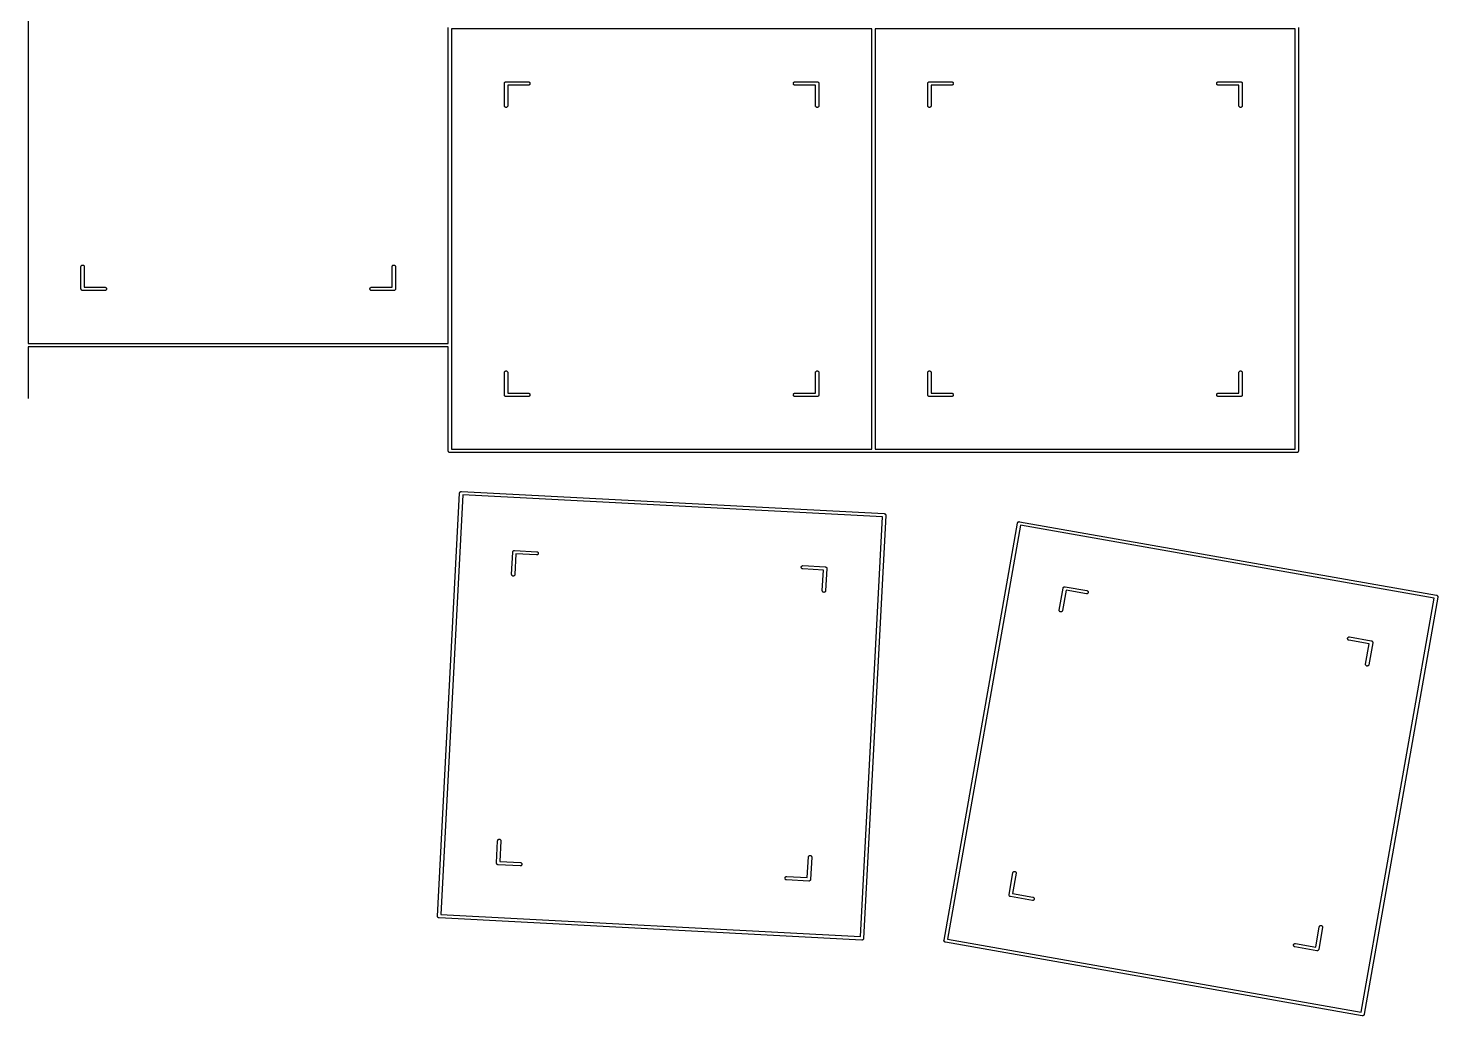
# Model space of a CAD drawing. Extents: x 86 to 206, y -164 to -76.
# Drawn here: x 142.9 to 206.4, y -163.5 to -119.1 of the extents above; entities that cross this region are included whole.
import ezdxf

# ---------------------------------------------------------------- set-up
doc = ezdxf.new("R2010")
doc.units = 0
doc.header["$MEASUREMENT"] = 0
doc.layers.add('BLACK', color=7, linetype='CONTINUOUS')

msp = doc.modelspace()

# ---------------------------------------------------------------- linework, layer by layer
at = {"layer": 'BLACK', "linetype": 'CONTINUOUS'}
for p, q in [((142.95, -116.685), (142.95, -133.275)), ((161.85, -124.35), (161.85, -119.066)), ((162, -119.137), (162, -133.346)), ((180.9, -119.137), (162, -119.137)), ((180.9, -138.037), (180.9, -119.137)), ((181.05, -119.137), (181.05, -138.037)), ((199.95, -119.137), (181.05, -119.137)), ((199.95, -138.037), (199.95, -119.137)), ((200.1, -119.066), (200.1, -138.109)), ((164.375, -121.587), (164.376, -121.573)), ((164.375, -121.591), (164.375, -121.587)), ((164.375, -122.591), (164.375, -121.591)), ((164.376, -121.573), (164.38, -121.559)), ((164.38, -121.559), (164.387, -121.546)), ((164.387, -121.546), (164.397, -121.534)), ((164.397, -121.534), (164.408, -121.525)), ((164.408, -121.525), (164.421, -121.518)), ((164.421, -121.518), (164.435, -121.514)), ((164.435, -121.514), (164.446, -121.512)), ((164.446, -121.512), (164.45, -121.512)), ((164.45, -121.512), (164.454, -121.512)), ((164.454, -121.512), (165.454, -121.512)), ((165.454, -121.662), (164.525, -121.662)), ((164.525, -121.662), (164.525, -122.591)), ((165.454, -121.512), (165.465, -121.514)), ((165.465, -121.661), (165.454, -121.662)), ((165.465, -121.514), (165.479, -121.518)), ((165.479, -121.657), (165.465, -121.661)), ((165.479, -121.518), (165.492, -121.525)), ((165.492, -121.65), (165.479, -121.657)), ((165.492, -121.525), (165.503, -121.534)), ((165.503, -121.641), (165.492, -121.65)), ((165.503, -121.534), (165.513, -121.546)), ((165.513, -121.629), (165.503, -121.641)), ((165.513, -121.546), (165.52, -121.559)), ((165.52, -121.616), (165.513, -121.629)), ((165.52, -121.559), (165.524, -121.573)), ((165.524, -121.602), (165.52, -121.616)), ((165.524, -121.573), (165.525, -121.587)), ((165.525, -121.587), (165.524, -121.602)), ((177.375, -121.587), (177.376, -121.573)), ((177.376, -121.602), (177.375, -121.587)), ((177.376, -121.573), (177.38, -121.559)), ((177.38, -121.616), (177.376, -121.602)), ((177.38, -121.559), (177.387, -121.546)), ((177.387, -121.629), (177.38, -121.616)), ((177.387, -121.546), (177.397, -121.534)), ((177.397, -121.641), (177.387, -121.629)), ((177.397, -121.534), (177.408, -121.525)), ((177.408, -121.65), (177.397, -121.641)), ((177.408, -121.525), (177.421, -121.518)), ((177.421, -121.657), (177.408, -121.65)), ((177.421, -121.518), (177.435, -121.514)), ((177.435, -121.661), (177.421, -121.657)), ((177.435, -121.514), (177.446, -121.512)), ((177.446, -121.662), (177.435, -121.661)), ((177.446, -121.512), (178.446, -121.512)), ((178.375, -121.662), (177.446, -121.662)), ((178.375, -122.591), (178.375, -121.662)), ((178.446, -121.512), (178.45, -121.512)), ((178.45, -121.512), (178.454, -121.512)), ((178.454, -121.512), (178.465, -121.514)), ((178.465, -121.514), (178.479, -121.518)), ((178.479, -121.518), (178.492, -121.525)), ((178.492, -121.525), (178.503, -121.534)), ((178.503, -121.534), (178.513, -121.546)), ((178.513, -121.546), (178.52, -121.559)), ((178.52, -121.559), (178.524, -121.573)), ((178.524, -121.573), (178.525, -121.587)), ((178.525, -121.587), (178.525, -121.591)), ((178.525, -121.591), (178.525, -122.591)), ((183.425, -121.587), (183.426, -121.573)), ((183.425, -121.591), (183.425, -121.587)), ((183.425, -122.591), (183.425, -121.591)), ((183.426, -121.573), (183.43, -121.559)), ((183.43, -121.559), (183.437, -121.546)), ((183.437, -121.546), (183.447, -121.534)), ((183.447, -121.534), (183.458, -121.525)), ((183.458, -121.525), (183.471, -121.518)), ((183.471, -121.518), (183.485, -121.514)), ((183.485, -121.514), (183.496, -121.512)), ((183.496, -121.512), (183.5, -121.512)), ((183.5, -121.512), (183.504, -121.512)), ((183.504, -121.512), (184.504, -121.512)), ((184.504, -121.662), (183.575, -121.662)), ((183.575, -121.662), (183.575, -122.591)), ((184.504, -121.512), (184.515, -121.514)), ((184.515, -121.661), (184.504, -121.662)), ((184.515, -121.514), (184.529, -121.518)), ((184.529, -121.657), (184.515, -121.661)), ((184.529, -121.518), (184.542, -121.525)), ((184.542, -121.65), (184.529, -121.657)), ((184.542, -121.525), (184.553, -121.534)), ((184.553, -121.641), (184.542, -121.65)), ((184.553, -121.534), (184.563, -121.546)), ((184.563, -121.629), (184.553, -121.641)), ((184.563, -121.546), (184.57, -121.559)), ((184.57, -121.616), (184.563, -121.629)), ((184.57, -121.559), (184.574, -121.573)), ((184.574, -121.602), (184.57, -121.616)), ((184.574, -121.573), (184.575, -121.587)), ((184.575, -121.587), (184.574, -121.602)), ((196.425, -121.587), (196.426, -121.573)), ((196.426, -121.602), (196.425, -121.587)), ((196.426, -121.573), (196.43, -121.559)), ((196.43, -121.616), (196.426, -121.602)), ((196.43, -121.559), (196.437, -121.546)), ((196.437, -121.629), (196.43, -121.616)), ((196.437, -121.546), (196.447, -121.534)), ((196.447, -121.641), (196.437, -121.629)), ((196.447, -121.534), (196.458, -121.525)), ((196.458, -121.65), (196.447, -121.641)), ((196.458, -121.525), (196.471, -121.518)), ((196.471, -121.657), (196.458, -121.65)), ((196.471, -121.518), (196.485, -121.514)), ((196.485, -121.661), (196.471, -121.657)), ((196.485, -121.514), (196.496, -121.512)), ((196.496, -121.662), (196.485, -121.661)), ((196.496, -121.512), (197.496, -121.512)), ((197.425, -121.662), (196.496, -121.662)), ((197.425, -122.591), (197.425, -121.662)), ((197.496, -121.512), (197.5, -121.512)), ((197.5, -121.512), (197.504, -121.512)), ((197.504, -121.512), (197.515, -121.514)), ((197.515, -121.514), (197.529, -121.518)), ((197.529, -121.518), (197.542, -121.525)), ((197.542, -121.525), (197.553, -121.534)), ((197.553, -121.534), (197.563, -121.546)), ((197.563, -121.546), (197.57, -121.559)), ((197.57, -121.559), (197.574, -121.573)), ((197.574, -121.573), (197.575, -121.587)), ((197.575, -121.587), (197.575, -121.591)), ((197.575, -121.591), (197.575, -122.591)), ((164.376, -122.602), (164.375, -122.591)), ((164.38, -122.616), (164.376, -122.602)), ((164.387, -122.629), (164.38, -122.616)), ((164.397, -122.641), (164.387, -122.629)), ((164.408, -122.65), (164.397, -122.641)), ((164.421, -122.657), (164.408, -122.65)), ((164.435, -122.661), (164.421, -122.657)), ((164.45, -122.663), (164.435, -122.661)), ((164.465, -122.661), (164.45, -122.663)), ((164.479, -122.657), (164.465, -122.661)), ((164.492, -122.65), (164.479, -122.657)), ((164.503, -122.641), (164.492, -122.65)), ((164.513, -122.629), (164.503, -122.641)), ((164.52, -122.616), (164.513, -122.629)), ((164.524, -122.602), (164.52, -122.616)), ((164.525, -122.591), (164.524, -122.602)), ((178.376, -122.602), (178.375, -122.591)), ((178.38, -122.616), (178.376, -122.602)), ((178.387, -122.629), (178.38, -122.616)), ((178.397, -122.641), (178.387, -122.629)), ((178.408, -122.65), (178.397, -122.641)), ((178.421, -122.657), (178.408, -122.65)), ((178.435, -122.661), (178.421, -122.657)), ((178.45, -122.663), (178.435, -122.661)), ((178.465, -122.661), (178.45, -122.663)), ((178.479, -122.657), (178.465, -122.661)), ((178.492, -122.65), (178.479, -122.657)), ((178.503, -122.641), (178.492, -122.65)), ((178.513, -122.629), (178.503, -122.641)), ((178.52, -122.616), (178.513, -122.629)), ((178.524, -122.602), (178.52, -122.616)), ((178.525, -122.591), (178.524, -122.602)), ((183.426, -122.602), (183.425, -122.591)), ((183.43, -122.616), (183.426, -122.602)), ((183.437, -122.629), (183.43, -122.616)), ((183.447, -122.641), (183.437, -122.629)), ((183.458, -122.65), (183.447, -122.641)), ((183.471, -122.657), (183.458, -122.65)), ((183.485, -122.661), (183.471, -122.657)), ((183.5, -122.663), (183.485, -122.661)), ((183.515, -122.661), (183.5, -122.663)), ((183.529, -122.657), (183.515, -122.661)), ((183.542, -122.65), (183.529, -122.657)), ((183.553, -122.641), (183.542, -122.65)), ((183.563, -122.629), (183.553, -122.641)), ((183.57, -122.616), (183.563, -122.629)), ((183.574, -122.602), (183.57, -122.616)), ((183.575, -122.591), (183.574, -122.602)), ((197.426, -122.602), (197.425, -122.591)), ((197.43, -122.616), (197.426, -122.602)), ((197.437, -122.629), (197.43, -122.616)), ((197.447, -122.641), (197.437, -122.629)), ((197.458, -122.65), (197.447, -122.641)), ((197.471, -122.657), (197.458, -122.65)), ((197.485, -122.661), (197.471, -122.657)), ((197.5, -122.663), (197.485, -122.661)), ((197.515, -122.661), (197.5, -122.663)), ((197.529, -122.657), (197.515, -122.661)), ((197.542, -122.65), (197.529, -122.657)), ((197.553, -122.641), (197.542, -122.65)), ((197.563, -122.629), (197.553, -122.641)), ((197.57, -122.616), (197.563, -122.629)), ((197.574, -122.602), (197.57, -122.616)), ((197.575, -122.591), (197.574, -122.602)), ((161.85, -133.275), (161.85, -124.35)), ((145.325, -129.821), (145.326, -129.81)), ((145.325, -130.821), (145.325, -129.821)), ((145.326, -129.81), (145.33, -129.796)), ((145.33, -129.796), (145.337, -129.783)), ((145.337, -129.783), (145.347, -129.772)), ((145.347, -129.772), (145.358, -129.762)), ((145.358, -129.762), (145.371, -129.755)), ((145.371, -129.755), (145.385, -129.751)), ((145.385, -129.751), (145.4, -129.75)), ((145.4, -129.75), (145.415, -129.751)), ((145.415, -129.751), (145.429, -129.755)), ((145.429, -129.755), (145.442, -129.762)), ((145.442, -129.762), (145.453, -129.772)), ((145.453, -129.772), (145.463, -129.783)), ((145.463, -129.783), (145.47, -129.796)), ((145.47, -129.796), (145.474, -129.81)), ((145.474, -129.81), (145.475, -129.821)), ((145.475, -129.821), (145.475, -130.75)), ((159.325, -129.821), (159.326, -129.81)), ((159.325, -130.75), (159.325, -129.821)), ((159.326, -129.81), (159.33, -129.796)), ((159.33, -129.796), (159.337, -129.783)), ((159.337, -129.783), (159.347, -129.772)), ((159.347, -129.772), (159.358, -129.762)), ((159.358, -129.762), (159.371, -129.755)), ((159.371, -129.755), (159.385, -129.751)), ((159.385, -129.751), (159.4, -129.75)), ((159.4, -129.75), (159.415, -129.751)), ((159.415, -129.751), (159.429, -129.755)), ((159.429, -129.755), (159.442, -129.762)), ((159.442, -129.762), (159.453, -129.772)), ((159.453, -129.772), (159.463, -129.783)), ((159.463, -129.783), (159.47, -129.796)), ((159.47, -129.796), (159.474, -129.81)), ((159.474, -129.81), (159.475, -129.821)), ((159.475, -129.821), (159.475, -130.821)), ((145.325, -130.825), (145.325, -130.821)), ((145.326, -130.84), (145.325, -130.825)), ((145.33, -130.854), (145.326, -130.84)), ((145.337, -130.867), (145.33, -130.854)), ((145.347, -130.878), (145.337, -130.867)), ((145.358, -130.888), (145.347, -130.878)), ((145.371, -130.895), (145.358, -130.888)), ((145.385, -130.899), (145.371, -130.895)), ((145.396, -130.9), (145.385, -130.899)), ((145.4, -130.9), (145.396, -130.9)), ((145.404, -130.9), (145.4, -130.9)), ((146.404, -130.9), (145.404, -130.9)), ((145.475, -130.75), (146.404, -130.75)), ((146.404, -130.75), (146.415, -130.751)), ((146.415, -130.899), (146.404, -130.9)), ((146.415, -130.751), (146.429, -130.755)), ((146.429, -130.895), (146.415, -130.899)), ((146.429, -130.755), (146.442, -130.762)), ((146.442, -130.888), (146.429, -130.895)), ((146.442, -130.762), (146.453, -130.772)), ((146.453, -130.878), (146.442, -130.888)), ((146.453, -130.772), (146.463, -130.783)), ((146.463, -130.867), (146.453, -130.878)), ((146.463, -130.783), (146.47, -130.796)), ((146.47, -130.854), (146.463, -130.867)), ((146.47, -130.796), (146.474, -130.81)), ((146.474, -130.84), (146.47, -130.854)), ((146.474, -130.81), (146.475, -130.825)), ((146.475, -130.825), (146.474, -130.84)), ((158.325, -130.825), (158.326, -130.81)), ((158.326, -130.84), (158.325, -130.825)), ((158.326, -130.81), (158.33, -130.796)), ((158.33, -130.854), (158.326, -130.84)), ((158.33, -130.796), (158.337, -130.783)), ((158.337, -130.867), (158.33, -130.854)), ((158.337, -130.783), (158.347, -130.772)), ((158.347, -130.878), (158.337, -130.867)), ((158.347, -130.772), (158.358, -130.762)), ((158.358, -130.888), (158.347, -130.878)), ((158.358, -130.762), (158.371, -130.755)), ((158.371, -130.895), (158.358, -130.888)), ((158.371, -130.755), (158.385, -130.751)), ((158.385, -130.899), (158.371, -130.895)), ((158.385, -130.751), (158.396, -130.75)), ((158.396, -130.9), (158.385, -130.899)), ((158.396, -130.75), (159.325, -130.75)), ((159.396, -130.9), (158.396, -130.9)), ((159.4, -130.9), (159.396, -130.9)), ((159.404, -130.9), (159.4, -130.9)), ((159.415, -130.899), (159.404, -130.9)), ((159.429, -130.895), (159.415, -130.899)), ((159.442, -130.888), (159.429, -130.895)), ((159.453, -130.878), (159.442, -130.888)), ((159.463, -130.867), (159.453, -130.878)), ((159.47, -130.854), (159.463, -130.867)), ((159.474, -130.84), (159.47, -130.854)), ((159.475, -130.825), (159.474, -130.84)), ((159.475, -130.821), (159.475, -130.825)), ((142.95, -133.275), (161.85, -133.275)), ((161.85, -133.425), (142.95, -133.425)), ((142.95, -133.425), (142.95, -135.728)), ((161.85, -138.109), (161.85, -133.425)), ((162, -133.346), (162, -133.35)), ((162, -133.35), (162, -133.354)), ((162, -133.354), (162, -138.037)), ((164.375, -134.584), (164.376, -134.573)), ((164.375, -135.584), (164.375, -134.584)), ((164.376, -134.573), (164.38, -134.559)), ((164.38, -134.559), (164.387, -134.546)), ((164.387, -134.546), (164.397, -134.534)), ((164.397, -134.534), (164.408, -134.525)), ((164.408, -134.525), (164.421, -134.518)), ((164.421, -134.518), (164.435, -134.514)), ((164.435, -134.514), (164.45, -134.512)), ((164.45, -134.512), (164.465, -134.514)), ((164.465, -134.514), (164.479, -134.518)), ((164.479, -134.518), (164.492, -134.525)), ((164.492, -134.525), (164.503, -134.534)), ((164.503, -134.534), (164.513, -134.546)), ((164.513, -134.546), (164.52, -134.559)), ((164.52, -134.559), (164.524, -134.573)), ((164.524, -134.573), (164.525, -134.584)), ((164.525, -134.584), (164.525, -135.512)), ((178.375, -134.584), (178.376, -134.573)), ((178.375, -135.512), (178.375, -134.584)), ((178.376, -134.573), (178.38, -134.559)), ((178.38, -134.559), (178.387, -134.546)), ((178.387, -134.546), (178.397, -134.534)), ((178.397, -134.534), (178.408, -134.525)), ((178.408, -134.525), (178.421, -134.518)), ((178.421, -134.518), (178.435, -134.514)), ((178.435, -134.514), (178.45, -134.512)), ((178.45, -134.512), (178.465, -134.514)), ((178.465, -134.514), (178.479, -134.518)), ((178.479, -134.518), (178.492, -134.525)), ((178.492, -134.525), (178.503, -134.534)), ((178.503, -134.534), (178.513, -134.546)), ((178.513, -134.546), (178.52, -134.559)), ((178.52, -134.559), (178.524, -134.573)), ((178.524, -134.573), (178.525, -134.584)), ((178.525, -134.584), (178.525, -135.584)), ((183.425, -134.584), (183.426, -134.573)), ((183.425, -135.584), (183.425, -134.584)), ((183.426, -134.573), (183.43, -134.559)), ((183.43, -134.559), (183.437, -134.546)), ((183.437, -134.546), (183.447, -134.534)), ((183.447, -134.534), (183.458, -134.525)), ((183.458, -134.525), (183.471, -134.518)), ((183.471, -134.518), (183.485, -134.514)), ((183.485, -134.514), (183.5, -134.512)), ((183.5, -134.512), (183.515, -134.514)), ((183.515, -134.514), (183.529, -134.518)), ((183.529, -134.518), (183.542, -134.525)), ((183.542, -134.525), (183.553, -134.534)), ((183.553, -134.534), (183.563, -134.546)), ((183.563, -134.546), (183.57, -134.559)), ((183.57, -134.559), (183.574, -134.573)), ((183.574, -134.573), (183.575, -134.584)), ((183.575, -134.584), (183.575, -135.512)), ((197.425, -134.584), (197.426, -134.573)), ((197.425, -135.512), (197.425, -134.584)), ((197.426, -134.573), (197.43, -134.559)), ((197.43, -134.559), (197.437, -134.546)), ((197.437, -134.546), (197.447, -134.534)), ((197.447, -134.534), (197.458, -134.525)), ((197.458, -134.525), (197.471, -134.518)), ((197.471, -134.518), (197.485, -134.514)), ((197.485, -134.514), (197.5, -134.512)), ((197.5, -134.512), (197.515, -134.514)), ((197.515, -134.514), (197.529, -134.518)), ((197.529, -134.518), (197.542, -134.525)), ((197.542, -134.525), (197.553, -134.534)), ((197.553, -134.534), (197.563, -134.546)), ((197.563, -134.546), (197.57, -134.559)), ((197.57, -134.559), (197.574, -134.573)), ((197.574, -134.573), (197.575, -134.584)), ((197.575, -134.584), (197.575, -135.584)), ((164.375, -135.588), (164.375, -135.584)), ((164.376, -135.602), (164.375, -135.588)), ((164.38, -135.616), (164.376, -135.602)), ((164.387, -135.629), (164.38, -135.616)), ((164.397, -135.641), (164.387, -135.629)), ((164.408, -135.65), (164.397, -135.641)), ((164.421, -135.657), (164.408, -135.65)), ((164.435, -135.661), (164.421, -135.657)), ((164.446, -135.662), (164.435, -135.661)), ((164.45, -135.663), (164.446, -135.662)), ((164.454, -135.662), (164.45, -135.663)), ((165.454, -135.662), (164.454, -135.662)), ((164.525, -135.512), (165.454, -135.512)), ((165.454, -135.512), (165.465, -135.514)), ((165.465, -135.661), (165.454, -135.662)), ((165.465, -135.514), (165.479, -135.518)), ((165.479, -135.657), (165.465, -135.661)), ((165.479, -135.518), (165.492, -135.525)), ((165.492, -135.65), (165.479, -135.657)), ((165.492, -135.525), (165.503, -135.534)), ((165.503, -135.641), (165.492, -135.65)), ((165.503, -135.534), (165.513, -135.546)), ((165.513, -135.629), (165.503, -135.641)), ((165.513, -135.546), (165.52, -135.559)), ((165.52, -135.616), (165.513, -135.629)), ((165.52, -135.559), (165.524, -135.573)), ((165.524, -135.602), (165.52, -135.616)), ((165.524, -135.573), (165.525, -135.588)), ((165.525, -135.588), (165.524, -135.602)), ((177.375, -135.588), (177.376, -135.573)), ((177.376, -135.602), (177.375, -135.588)), ((177.376, -135.573), (177.38, -135.559)), ((177.38, -135.616), (177.376, -135.602)), ((177.38, -135.559), (177.387, -135.546)), ((177.387, -135.629), (177.38, -135.616)), ((177.387, -135.546), (177.397, -135.534)), ((177.397, -135.641), (177.387, -135.629)), ((177.397, -135.534), (177.408, -135.525)), ((177.408, -135.65), (177.397, -135.641)), ((177.408, -135.525), (177.421, -135.518)), ((177.421, -135.657), (177.408, -135.65)), ((177.421, -135.518), (177.435, -135.514)), ((177.435, -135.661), (177.421, -135.657)), ((177.435, -135.514), (177.446, -135.512)), ((177.446, -135.662), (177.435, -135.661)), ((177.446, -135.512), (178.375, -135.512)), ((178.446, -135.662), (177.446, -135.662)), ((178.45, -135.663), (178.446, -135.662)), ((178.454, -135.662), (178.45, -135.663)), ((178.465, -135.661), (178.454, -135.662)), ((178.479, -135.657), (178.465, -135.661)), ((178.492, -135.65), (178.479, -135.657)), ((178.503, -135.641), (178.492, -135.65)), ((178.513, -135.629), (178.503, -135.641)), ((178.52, -135.616), (178.513, -135.629)), ((178.524, -135.602), (178.52, -135.616)), ((178.525, -135.588), (178.524, -135.602)), ((178.525, -135.584), (178.525, -135.588)), ((183.425, -135.588), (183.425, -135.584)), ((183.426, -135.602), (183.425, -135.588)), ((183.43, -135.616), (183.426, -135.602)), ((183.437, -135.629), (183.43, -135.616)), ((183.447, -135.641), (183.437, -135.629)), ((183.458, -135.65), (183.447, -135.641)), ((183.471, -135.657), (183.458, -135.65)), ((183.485, -135.661), (183.471, -135.657)), ((183.496, -135.662), (183.485, -135.661)), ((183.5, -135.663), (183.496, -135.662)), ((183.504, -135.662), (183.5, -135.663)), ((184.504, -135.662), (183.504, -135.662)), ((183.575, -135.512), (184.504, -135.512)), ((184.504, -135.512), (184.515, -135.514)), ((184.515, -135.661), (184.504, -135.662)), ((184.515, -135.514), (184.529, -135.518)), ((184.529, -135.657), (184.515, -135.661)), ((184.529, -135.518), (184.542, -135.525)), ((184.542, -135.65), (184.529, -135.657)), ((184.542, -135.525), (184.553, -135.534)), ((184.553, -135.641), (184.542, -135.65)), ((184.553, -135.534), (184.563, -135.546)), ((184.563, -135.629), (184.553, -135.641)), ((184.563, -135.546), (184.57, -135.559)), ((184.57, -135.616), (184.563, -135.629)), ((184.57, -135.559), (184.574, -135.573)), ((184.574, -135.602), (184.57, -135.616)), ((184.574, -135.573), (184.575, -135.588)), ((184.575, -135.588), (184.574, -135.602)), ((196.425, -135.588), (196.426, -135.573)), ((196.426, -135.602), (196.425, -135.588)), ((196.426, -135.573), (196.43, -135.559)), ((196.43, -135.616), (196.426, -135.602)), ((196.43, -135.559), (196.437, -135.546)), ((196.437, -135.629), (196.43, -135.616)), ((196.437, -135.546), (196.447, -135.534)), ((196.447, -135.641), (196.437, -135.629)), ((196.447, -135.534), (196.458, -135.525)), ((196.458, -135.65), (196.447, -135.641)), ((196.458, -135.525), (196.471, -135.518)), ((196.471, -135.657), (196.458, -135.65)), ((196.471, -135.518), (196.485, -135.514)), ((196.485, -135.661), (196.471, -135.657)), ((196.485, -135.514), (196.496, -135.512)), ((196.496, -135.662), (196.485, -135.661)), ((196.496, -135.512), (197.425, -135.512)), ((197.496, -135.662), (196.496, -135.662)), ((197.5, -135.663), (197.496, -135.662)), ((197.504, -135.662), (197.5, -135.663)), ((197.515, -135.661), (197.504, -135.662)), ((197.529, -135.657), (197.515, -135.661)), ((197.542, -135.65), (197.529, -135.657)), ((197.553, -135.641), (197.542, -135.65)), ((197.563, -135.629), (197.553, -135.641)), ((197.57, -135.616), (197.563, -135.629)), ((197.574, -135.602), (197.57, -135.616)), ((197.575, -135.588), (197.574, -135.602)), ((197.575, -135.584), (197.575, -135.588)), ((142.95, -135.731), (142.949, -135.746)), ((142.95, -135.728), (142.95, -135.731)), ((161.85, -138.112), (161.85, -138.109)), ((161.851, -138.127), (161.85, -138.112)), ((161.855, -138.141), (161.851, -138.127)), ((161.862, -138.154), (161.855, -138.141)), ((161.872, -138.166), (161.862, -138.154)), ((161.883, -138.175), (161.872, -138.166)), ((161.896, -138.182), (161.883, -138.175)), ((161.91, -138.186), (161.896, -138.182)), ((161.925, -138.188), (161.91, -138.186)), ((161.929, -138.188), (161.925, -138.188)), ((180.971, -138.188), (161.929, -138.188)), ((162, -138.037), (180.9, -138.037)), ((180.975, -138.188), (180.971, -138.188)), ((180.979, -138.188), (180.975, -138.188)), ((200.021, -138.188), (180.979, -138.188)), ((181.05, -138.037), (199.95, -138.037)), ((200.025, -138.188), (200.021, -138.188)), ((200.029, -138.188), (200.025, -138.188)), ((200.04, -138.186), (200.029, -138.188)), ((200.054, -138.182), (200.04, -138.186)), ((200.067, -138.175), (200.054, -138.182)), ((200.078, -138.166), (200.067, -138.175)), ((200.088, -138.154), (200.078, -138.166)), ((200.095, -138.141), (200.088, -138.154)), ((200.099, -138.127), (200.095, -138.141)), ((200.1, -138.112), (200.099, -138.127)), ((200.1, -138.109), (200.1, -138.112)), ((161.365, -159.025), (162.361, -140.008)), ((162.508, -140.087), (161.518, -158.961)), ((162.361, -140.004), (162.362, -140.001)), ((162.361, -140.008), (162.361, -140.004)), ((162.362, -140.001), (162.364, -139.99)), ((162.362, -140.001), (162.362, -140.001)), ((162.364, -139.99), (162.369, -139.976)), ((162.369, -139.976), (162.376, -139.963)), ((162.376, -139.963), (162.386, -139.952)), ((162.386, -139.952), (162.398, -139.944)), ((162.398, -139.944), (162.411, -139.937)), ((162.411, -139.937), (162.415, -139.936)), ((162.415, -139.936), (162.426, -139.934)), ((162.426, -139.934), (162.437, -139.933)), ((162.437, -139.933), (162.437, -139.933)), ((162.437, -139.933), (162.44, -139.933)), ((162.44, -139.933), (162.444, -139.934)), ((162.444, -139.934), (181.461, -140.93)), ((181.382, -141.076), (162.508, -140.087)), ((180.392, -159.95), (181.382, -141.076)), ((181.535, -141.013), (180.539, -160.029)), ((181.461, -140.93), (181.464, -140.93)), ((181.464, -140.93), (181.468, -140.931)), ((181.468, -140.931), (181.468, -140.931)), ((181.468, -140.931), (181.479, -140.932)), ((181.479, -140.932), (181.493, -140.937)), ((181.493, -140.937), (181.506, -140.945)), ((181.506, -140.945), (181.516, -140.955)), ((181.516, -140.955), (181.525, -140.967)), ((181.525, -140.967), (181.531, -140.979)), ((181.531, -140.979), (181.531, -140.98)), ((181.531, -140.98), (181.535, -140.994)), ((181.535, -140.994), (181.535, -140.998)), ((181.535, -140.998), (181.536, -141.009)), ((181.536, -141.009), (181.535, -141.013)), ((184.155, -160.11), (187.462, -141.356)), ((187.462, -141.353), (187.463, -141.349)), ((187.462, -141.356), (187.462, -141.353)), ((187.463, -141.349), (187.466, -141.338)), ((187.463, -141.349), (187.463, -141.349)), ((187.466, -141.338), (187.473, -141.325)), ((187.473, -141.325), (187.482, -141.314)), ((187.482, -141.314), (187.493, -141.304)), ((187.493, -141.304), (187.506, -141.297)), ((187.506, -141.297), (187.513, -141.294)), ((187.513, -141.294), (187.52, -141.292)), ((187.52, -141.292), (187.535, -141.29)), ((187.535, -141.29), (187.546, -141.291)), ((187.546, -141.291), (187.546, -141.291)), ((187.546, -141.291), (187.549, -141.291)), ((187.549, -141.291), (187.553, -141.292)), ((187.553, -141.292), (206.306, -144.599)), ((187.597, -141.453), (184.315, -160.065)), ((206.21, -144.735), (187.597, -141.453)), ((164.699, -143.66), (164.751, -142.662)), ((164.751, -142.658), (164.753, -142.643)), ((164.751, -142.662), (164.751, -142.658)), ((164.753, -142.643), (164.758, -142.63)), ((164.758, -142.63), (164.766, -142.617)), ((164.766, -142.617), (164.77, -142.612)), ((164.77, -142.612), (164.776, -142.606)), ((164.776, -142.606), (164.787, -142.597)), ((164.787, -142.597), (164.795, -142.594)), ((164.787, -142.597), (164.787, -142.597)), ((164.787, -142.597), (164.787, -142.597)), ((164.795, -142.594), (164.801, -142.591)), ((164.801, -142.591), (164.804, -142.59)), ((164.804, -142.59), (164.815, -142.587)), ((164.815, -142.587), (164.826, -142.587)), ((164.826, -142.587), (164.826, -142.587)), ((164.826, -142.587), (164.83, -142.587)), ((164.83, -142.587), (164.834, -142.587)), ((164.834, -142.587), (165.832, -142.64)), ((165.832, -142.64), (165.843, -142.641)), ((165.843, -142.641), (165.857, -142.646)), ((165.857, -142.646), (165.87, -142.654)), ((165.87, -142.654), (165.881, -142.664)), ((165.881, -142.664), (165.889, -142.676)), ((165.889, -142.676), (165.896, -142.689)), ((165.896, -142.689), (165.899, -142.704)), ((164.897, -142.741), (164.848, -143.668)), ((165.824, -142.789), (164.897, -142.741)), ((165.835, -142.789), (165.824, -142.789)), ((165.85, -142.785), (165.835, -142.789)), ((165.863, -142.779), (165.85, -142.785)), ((165.875, -142.77), (165.863, -142.779)), ((165.885, -142.759), (165.875, -142.77)), ((165.893, -142.747), (165.885, -142.759)), ((165.898, -142.733), (165.893, -142.747)), ((165.9, -142.718), (165.898, -142.733)), ((165.899, -142.704), (165.9, -142.718)), ((177.733, -143.338), (177.735, -143.324)), ((177.735, -143.324), (177.74, -143.31)), ((177.74, -143.31), (177.748, -143.297)), ((177.748, -143.297), (177.758, -143.286)), ((177.758, -143.286), (177.77, -143.278)), ((177.77, -143.278), (177.783, -143.271)), ((177.783, -143.271), (177.797, -143.268)), ((177.797, -143.268), (177.808, -143.267)), ((177.808, -143.267), (178.807, -143.32)), ((178.807, -143.32), (178.811, -143.319)), ((178.811, -143.319), (178.817, -143.32)), ((178.817, -143.32), (178.825, -143.322)), ((178.825, -143.322), (178.839, -143.327)), ((178.839, -143.327), (178.844, -143.33)), ((178.844, -143.33), (178.852, -143.334)), ((178.852, -143.334), (178.855, -143.337)), ((164.699, -143.671), (164.699, -143.66)), ((164.703, -143.686), (164.699, -143.671)), ((164.709, -143.699), (164.703, -143.686)), ((164.718, -143.711), (164.709, -143.699)), ((164.729, -143.721), (164.718, -143.711)), ((164.741, -143.729), (164.729, -143.721)), ((164.755, -143.734), (164.741, -143.729)), ((164.77, -143.736), (164.755, -143.734)), ((164.784, -143.735), (164.77, -143.736)), ((164.799, -143.732), (164.784, -143.735)), ((164.812, -143.725), (164.799, -143.732)), ((164.824, -143.717), (164.812, -143.725)), ((164.834, -143.706), (164.824, -143.717)), ((164.842, -143.693), (164.834, -143.706)), ((164.847, -143.679), (164.842, -143.693)), ((164.848, -143.668), (164.847, -143.679)), ((177.734, -143.353), (177.733, -143.338)), ((177.737, -143.368), (177.734, -143.353)), ((177.743, -143.381), (177.737, -143.368)), ((177.752, -143.393), (177.743, -143.381)), ((177.763, -143.403), (177.752, -143.393)), ((177.776, -143.41), (177.763, -143.403)), ((177.79, -143.415), (177.776, -143.41)), ((177.801, -143.417), (177.79, -143.415)), ((178.728, -143.466), (177.801, -143.417)), ((178.679, -144.393), (178.728, -143.466)), ((178.881, -143.402), (178.829, -144.401)), ((178.855, -143.337), (178.863, -143.344)), ((178.863, -143.344), (178.872, -143.356)), ((178.872, -143.356), (178.872, -143.356)), ((178.872, -143.356), (178.878, -143.37)), ((178.878, -143.37), (178.881, -143.384)), ((178.881, -143.384), (178.881, -143.387)), ((178.881, -143.387), (178.882, -143.399)), ((178.882, -143.399), (178.881, -143.402)), ((178.68, -144.404), (178.679, -144.393)), ((178.683, -144.418), (178.68, -144.404)), ((178.69, -144.432), (178.683, -144.418)), ((178.698, -144.444), (178.69, -144.432)), ((178.709, -144.454), (178.698, -144.444)), ((178.722, -144.461), (178.709, -144.454)), ((178.736, -144.466), (178.722, -144.461)), ((178.75, -144.469), (178.736, -144.466)), ((178.765, -144.468), (178.75, -144.469)), ((178.78, -144.464), (178.765, -144.468)), ((178.793, -144.458), (178.78, -144.464)), ((178.805, -144.449), (178.793, -144.458)), ((178.815, -144.438), (178.805, -144.449)), ((178.822, -144.426), (178.815, -144.438)), ((178.827, -144.412), (178.822, -144.426)), ((178.829, -144.401), (178.827, -144.412)), ((189.336, -145.266), (189.51, -144.281)), ((189.645, -144.378), (189.484, -145.292)), ((189.51, -144.278), (189.511, -144.274)), ((189.51, -144.281), (189.51, -144.278)), ((189.511, -144.274), (189.514, -144.263)), ((189.511, -144.274), (189.511, -144.274)), ((189.514, -144.263), (189.521, -144.25)), ((189.521, -144.25), (189.53, -144.239)), ((189.53, -144.239), (189.541, -144.229)), ((189.541, -144.229), (189.554, -144.222)), ((189.554, -144.222), (189.568, -144.217)), ((189.568, -144.217), (189.57, -144.217)), ((189.57, -144.217), (189.583, -144.215)), ((189.583, -144.215), (189.594, -144.216)), ((189.594, -144.216), (189.594, -144.216)), ((189.594, -144.216), (189.597, -144.217)), ((189.597, -144.217), (189.601, -144.218)), ((189.601, -144.218), (190.586, -144.391)), ((190.56, -144.539), (189.645, -144.378)), ((190.571, -144.54), (190.56, -144.539)), ((190.586, -144.538), (190.571, -144.54)), ((190.586, -144.391), (190.597, -144.394)), ((190.6, -144.533), (190.586, -144.538)), ((190.597, -144.394), (190.61, -144.401)), ((190.612, -144.526), (190.6, -144.533)), ((190.61, -144.401), (190.621, -144.41)), ((190.624, -144.517), (190.612, -144.526)), ((190.621, -144.41), (190.631, -144.421)), ((190.633, -144.505), (190.624, -144.517)), ((190.631, -144.421), (190.638, -144.434)), ((190.639, -144.492), (190.633, -144.505)), ((190.638, -144.434), (190.643, -144.448)), ((190.643, -144.478), (190.639, -144.492)), ((190.643, -144.448), (190.645, -144.463)), ((190.645, -144.463), (190.643, -144.478)), ((206.306, -144.599), (206.31, -144.599)), ((206.31, -144.599), (206.313, -144.6)), ((206.313, -144.6), (206.313, -144.6)), ((206.313, -144.6), (206.324, -144.603)), ((206.324, -144.603), (206.337, -144.61)), ((202.928, -163.347), (206.21, -144.735)), ((206.37, -144.69), (203.063, -163.444)), ((206.337, -144.61), (206.349, -144.619)), ((206.349, -144.619), (206.359, -144.63)), ((206.359, -144.63), (206.366, -144.643)), ((206.366, -144.643), (206.368, -144.65)), ((206.368, -144.65), (206.37, -144.657)), ((206.37, -144.657), (206.372, -144.67)), ((206.371, -144.687), (206.37, -144.69)), ((206.372, -144.672), (206.371, -144.687)), ((206.372, -144.67), (206.372, -144.672)), ((189.335, -145.277), (189.336, -145.266)), ((189.337, -145.292), (189.335, -145.277)), ((189.342, -145.306), (189.337, -145.292)), ((189.349, -145.319), (189.342, -145.306)), ((189.359, -145.33), (189.349, -145.319)), ((189.37, -145.339), (189.359, -145.33)), ((189.383, -145.346), (189.37, -145.339)), ((189.398, -145.35), (189.383, -145.346)), ((189.412, -145.351), (189.398, -145.35)), ((189.427, -145.349), (189.412, -145.351)), ((189.441, -145.345), (189.427, -145.349)), ((189.454, -145.337), (189.441, -145.345)), ((189.465, -145.328), (189.454, -145.337)), ((189.474, -145.316), (189.465, -145.328)), ((189.481, -145.303), (189.474, -145.316)), ((189.484, -145.292), (189.481, -145.303)), ((202.323, -146.508), (202.332, -146.496)), ((202.332, -146.496), (202.344, -146.487)), ((202.344, -146.487), (202.357, -146.479)), ((202.357, -146.479), (202.371, -146.475)), ((202.371, -146.475), (202.385, -146.473)), ((202.385, -146.473), (202.396, -146.474)), ((202.396, -146.474), (203.381, -146.647)), ((202.312, -146.55), (202.313, -146.535)), ((202.313, -146.565), (202.312, -146.55)), ((202.313, -146.535), (202.317, -146.521)), ((202.318, -146.579), (202.313, -146.565)), ((202.317, -146.521), (202.323, -146.508)), ((202.325, -146.591), (202.318, -146.579)), ((202.335, -146.603), (202.325, -146.591)), ((202.346, -146.612), (202.335, -146.603)), ((202.36, -146.618), (202.346, -146.612)), ((202.37, -146.621), (202.36, -146.618)), ((203.285, -146.783), (202.37, -146.621)), ((203.124, -147.697), (203.285, -146.783)), ((203.445, -146.739), (203.271, -147.723)), ((203.381, -146.647), (203.385, -146.648)), ((203.385, -146.648), (203.388, -146.649)), ((203.388, -146.649), (203.388, -146.649)), ((203.388, -146.649), (203.399, -146.652)), ((203.399, -146.652), (203.412, -146.658)), ((203.412, -146.658), (203.424, -146.667)), ((203.424, -146.667), (203.433, -146.679)), ((203.433, -146.679), (203.441, -146.692)), ((203.441, -146.692), (203.445, -146.706)), ((203.445, -146.706), (203.447, -146.72)), ((203.446, -146.735), (203.445, -146.739)), ((203.447, -146.72), (203.446, -146.735)), ((203.123, -147.708), (203.124, -147.697)), ((203.124, -147.723), (203.123, -147.708)), ((203.129, -147.737), (203.124, -147.723)), ((203.136, -147.75), (203.129, -147.737)), ((203.146, -147.761), (203.136, -147.75)), ((203.158, -147.77), (203.146, -147.761)), ((203.171, -147.777), (203.158, -147.77)), ((203.241, -147.768), (203.228, -147.776)), ((203.252, -147.759), (203.241, -147.768)), ((203.262, -147.747), (203.252, -147.759)), ((203.268, -147.734), (203.262, -147.747)), ((203.271, -147.723), (203.268, -147.734)), ((203.185, -147.781), (203.171, -147.777)), ((203.2, -147.782), (203.185, -147.781)), ((203.214, -147.78), (203.2, -147.782)), ((203.228, -147.776), (203.214, -147.78)), ((164.019, -156.635), (164.071, -155.637)), ((164.071, -155.637), (164.073, -155.626)), ((164.073, -155.626), (164.078, -155.612)), ((164.078, -155.612), (164.085, -155.599)), ((164.085, -155.599), (164.095, -155.588)), ((164.095, -155.588), (164.107, -155.579)), ((164.107, -155.579), (164.12, -155.573)), ((164.12, -155.573), (164.135, -155.57)), ((164.135, -155.57), (164.15, -155.569)), ((164.15, -155.569), (164.164, -155.571)), ((164.164, -155.571), (164.178, -155.576)), ((164.221, -155.644), (164.172, -156.572)), ((164.178, -155.576), (164.191, -155.584)), ((164.191, -155.584), (164.202, -155.594)), ((164.202, -155.594), (164.21, -155.606)), ((164.21, -155.606), (164.217, -155.619)), ((164.217, -155.619), (164.22, -155.633)), ((164.22, -155.633), (164.221, -155.644)), ((164.018, -156.639), (164.019, -156.635)), ((164.018, -156.643), (164.018, -156.639)), ((164.019, -156.654), (164.018, -156.643)), ((164.172, -156.572), (165.099, -156.62)), ((165.099, -156.62), (165.11, -156.622)), ((165.11, -156.622), (165.124, -156.627)), ((165.124, -156.627), (165.137, -156.635)), ((165.137, -156.635), (165.148, -156.645)), ((165.148, -156.645), (165.157, -156.657)), ((178.003, -157.297), (178.052, -156.369)), ((178.052, -156.369), (178.053, -156.358)), ((178.053, -156.358), (178.058, -156.344)), ((178.058, -156.344), (178.066, -156.332)), ((178.066, -156.332), (178.076, -156.321)), ((178.076, -156.321), (178.088, -156.312)), ((178.088, -156.312), (178.101, -156.306)), ((178.101, -156.306), (178.116, -156.302)), ((178.116, -156.302), (178.13, -156.302)), ((178.13, -156.302), (178.145, -156.304)), ((178.145, -156.304), (178.159, -156.309)), ((178.201, -156.377), (178.149, -157.376)), ((178.159, -156.309), (178.171, -156.316)), ((178.171, -156.316), (178.182, -156.326)), ((178.182, -156.326), (178.191, -156.338)), ((178.191, -156.338), (178.197, -156.352)), ((178.197, -156.352), (178.201, -156.366)), ((178.201, -156.366), (178.201, -156.377)), ((164.022, -156.668), (164.019, -156.654)), ((164.028, -156.681), (164.022, -156.668)), ((164.037, -156.693), (164.028, -156.681)), ((164.048, -156.703), (164.037, -156.693)), ((164.061, -156.711), (164.048, -156.703)), ((164.075, -156.716), (164.061, -156.711)), ((164.089, -156.718), (164.075, -156.716)), ((164.093, -156.718), (164.089, -156.718)), ((165.092, -156.77), (164.093, -156.718)), ((165.103, -156.77), (165.092, -156.77)), ((165.117, -156.766), (165.103, -156.77)), ((165.13, -156.76), (165.117, -156.766)), ((165.142, -156.751), (165.13, -156.76)), ((165.152, -156.74), (165.142, -156.751)), ((165.16, -156.728), (165.152, -156.74)), ((165.157, -156.657), (165.163, -156.67)), ((165.165, -156.714), (165.16, -156.728)), ((165.163, -156.67), (165.166, -156.684)), ((165.167, -156.699), (165.165, -156.714)), ((165.166, -156.684), (165.167, -156.699)), ((177.007, -157.291), (177.015, -157.278)), ((177.015, -157.278), (177.025, -157.267)), ((177.025, -157.267), (177.037, -157.258)), ((177.037, -157.258), (177.05, -157.252)), ((177.05, -157.252), (177.065, -157.249)), ((177.065, -157.249), (177.076, -157.248)), ((177.076, -157.248), (178.003, -157.297)), ((187.08, -158.061), (187.254, -157.077)), ((187.401, -157.103), (187.24, -158.017)), ((187.254, -157.077), (187.257, -157.066)), ((187.257, -157.066), (187.263, -157.053)), ((187.263, -157.053), (187.273, -157.041)), ((187.273, -157.041), (187.284, -157.032)), ((187.284, -157.032), (187.297, -157.024)), ((187.297, -157.024), (187.311, -157.02)), ((187.311, -157.02), (187.325, -157.018)), ((187.325, -157.018), (187.34, -157.019)), ((187.34, -157.019), (187.354, -157.023)), ((187.354, -157.023), (187.367, -157.03)), ((187.367, -157.03), (187.379, -157.039)), ((187.379, -157.039), (187.389, -157.05)), ((187.389, -157.05), (187.396, -157.063)), ((187.396, -157.063), (187.401, -157.077)), ((187.401, -157.077), (187.402, -157.092)), ((187.402, -157.092), (187.401, -157.103)), ((177, -157.319), (177.002, -157.305)), ((177.001, -157.334), (177, -157.319)), ((177.004, -157.348), (177.001, -157.334)), ((177.002, -157.305), (177.007, -157.291)), ((177.011, -157.362), (177.004, -157.348)), ((177.019, -157.374), (177.011, -157.362)), ((177.03, -157.384), (177.019, -157.374)), ((177.043, -157.391), (177.03, -157.384)), ((177.057, -157.396), (177.043, -157.391)), ((177.068, -157.398), (177.057, -157.396)), ((178.066, -157.45), (177.068, -157.398)), ((178.07, -157.451), (178.066, -157.45)), ((178.085, -157.45), (178.07, -157.451)), ((178.099, -157.447), (178.085, -157.45)), ((178.113, -157.44), (178.099, -157.447)), ((178.124, -157.432), (178.113, -157.44)), ((178.134, -157.421), (178.124, -157.432)), ((178.142, -157.408), (178.134, -157.421)), ((178.147, -157.394), (178.142, -157.408)), ((178.149, -157.383), (178.147, -157.394)), ((178.149, -157.376), (178.149, -157.379)), ((178.149, -157.379), (178.149, -157.383)), ((187.078, -158.08), (187.079, -158.065)), ((187.08, -158.094), (187.078, -158.08)), ((187.079, -158.065), (187.08, -158.061)), ((187.084, -158.108), (187.08, -158.094)), ((187.092, -158.121), (187.084, -158.108)), ((187.101, -158.133), (187.092, -158.121)), ((187.113, -158.142), (187.101, -158.133)), ((187.126, -158.148), (187.113, -158.142)), ((187.14, -158.152), (187.126, -158.148)), ((187.144, -158.153), (187.14, -158.152)), ((188.129, -158.326), (187.144, -158.153)), ((187.24, -158.017), (188.155, -158.179)), ((188.14, -158.327), (188.129, -158.326)), ((188.154, -158.325), (188.14, -158.327)), ((188.168, -158.321), (188.154, -158.325)), ((188.155, -158.179), (188.165, -158.182)), ((188.165, -158.182), (188.179, -158.188)), ((188.181, -158.313), (188.168, -158.321)), ((188.179, -158.188), (188.19, -158.197)), ((188.193, -158.304), (188.181, -158.313)), ((188.19, -158.197), (188.2, -158.209)), ((188.202, -158.292), (188.193, -158.304)), ((188.2, -158.209), (188.207, -158.221)), ((188.208, -158.279), (188.202, -158.292)), ((188.207, -158.221), (188.212, -158.235)), ((188.212, -158.265), (188.208, -158.279)), ((188.212, -158.235), (188.213, -158.25)), ((188.213, -158.25), (188.212, -158.265)), ((161.364, -159.028), (161.365, -159.025)), ((161.364, -159.032), (161.364, -159.028)), ((161.365, -159.043), (161.364, -159.032)), ((161.369, -159.057), (161.365, -159.043)), ((161.375, -159.071), (161.369, -159.057)), ((161.384, -159.083), (161.375, -159.071)), ((161.394, -159.093), (161.384, -159.083)), ((161.407, -159.1), (161.394, -159.093)), ((161.421, -159.105), (161.407, -159.1)), ((161.436, -159.107), (161.421, -159.105)), ((161.439, -159.107), (161.436, -159.107)), ((180.456, -160.104), (161.439, -159.107)), ((161.518, -158.961), (180.392, -159.95)), ((200.88, -160.422), (201.041, -159.508)), ((201.189, -159.534), (201.015, -160.519)), ((201.041, -159.508), (201.044, -159.497)), ((201.044, -159.497), (201.051, -159.484)), ((201.051, -159.484), (201.06, -159.472)), ((201.06, -159.472), (201.071, -159.463)), ((201.071, -159.463), (201.084, -159.455)), ((201.084, -159.455), (201.098, -159.451)), ((201.098, -159.451), (201.113, -159.449)), ((201.113, -159.449), (201.127, -159.45)), ((201.127, -159.45), (201.142, -159.454)), ((201.142, -159.454), (201.155, -159.461)), ((201.155, -159.461), (201.166, -159.47)), ((201.166, -159.47), (201.176, -159.481)), ((201.176, -159.481), (201.183, -159.494)), ((201.183, -159.494), (201.188, -159.508)), ((201.188, -159.508), (201.19, -159.523)), ((201.19, -159.523), (201.189, -159.534)), ((180.46, -160.104), (180.456, -160.104)), ((180.474, -160.104), (180.46, -160.104)), ((180.489, -160.1), (180.474, -160.104)), ((180.502, -160.094), (180.489, -160.1)), ((180.514, -160.085), (180.502, -160.094)), ((180.524, -160.074), (180.514, -160.085)), ((180.531, -160.062), (180.524, -160.074)), ((180.536, -160.048), (180.531, -160.062)), ((180.538, -160.037), (180.536, -160.048)), ((180.539, -160.033), (180.538, -160.037)), ((180.539, -160.029), (180.539, -160.033)), ((184.153, -160.128), (184.154, -160.113)), ((184.155, -160.143), (184.153, -160.128)), ((184.154, -160.113), (184.155, -160.11)), ((184.159, -160.157), (184.155, -160.143)), ((184.166, -160.17), (184.159, -160.157)), ((184.176, -160.181), (184.166, -160.17)), ((184.188, -160.19), (184.176, -160.181)), ((184.201, -160.197), (184.188, -160.19)), ((184.215, -160.201), (184.201, -160.197)), ((184.219, -160.201), (184.215, -160.201)), ((202.972, -163.508), (184.219, -160.201)), ((184.315, -160.065), (202.928, -163.347)), ((199.88, -160.337), (199.882, -160.322)), ((199.882, -160.352), (199.88, -160.337)), ((199.882, -160.322), (199.886, -160.308)), ((199.887, -160.366), (199.882, -160.352)), ((199.886, -160.308), (199.892, -160.295)), ((199.894, -160.379), (199.887, -160.366)), ((199.892, -160.295), (199.901, -160.283)), ((199.904, -160.39), (199.894, -160.379)), ((199.901, -160.283), (199.913, -160.274)), ((199.915, -160.399), (199.904, -160.39)), ((199.913, -160.274), (199.925, -160.267)), ((199.928, -160.406), (199.915, -160.399)), ((199.925, -160.267), (199.939, -160.262)), ((199.939, -160.409), (199.928, -160.406)), ((199.939, -160.262), (199.954, -160.26)), ((200.924, -160.582), (199.939, -160.409)), ((199.954, -160.26), (199.965, -160.261)), ((199.965, -160.261), (200.88, -160.422)), ((200.928, -160.583), (200.924, -160.582)), ((200.942, -160.585), (200.928, -160.583)), ((200.957, -160.583), (200.942, -160.585)), ((200.971, -160.578), (200.957, -160.583)), ((200.984, -160.571), (200.971, -160.578)), ((200.995, -160.561), (200.984, -160.571)), ((201.004, -160.55), (200.995, -160.561)), ((201.011, -160.537), (201.004, -160.55)), ((201.014, -160.526), (201.011, -160.537)), ((201.015, -160.522), (201.014, -160.526)), ((201.014, -160.526), (201.014, -160.526)), ((201.015, -160.519), (201.015, -160.522)), ((202.976, -163.509), (202.972, -163.508)), ((202.99, -163.51), (202.976, -163.509)), ((203.005, -163.508), (202.99, -163.51)), ((203.019, -163.503), (203.005, -163.508)), ((203.032, -163.496), (203.019, -163.503)), ((203.043, -163.486), (203.032, -163.496)), ((203.052, -163.475), (203.043, -163.486)), ((203.059, -163.462), (203.052, -163.475)), ((203.062, -163.451), (203.059, -163.462)), ((203.063, -163.447), (203.062, -163.451)), ((203.062, -163.451), (203.062, -163.451)), ((203.063, -163.444), (203.063, -163.447))]:
    msp.add_line(p, q, dxfattribs=at)

doc.saveas('drawing.dxf')
